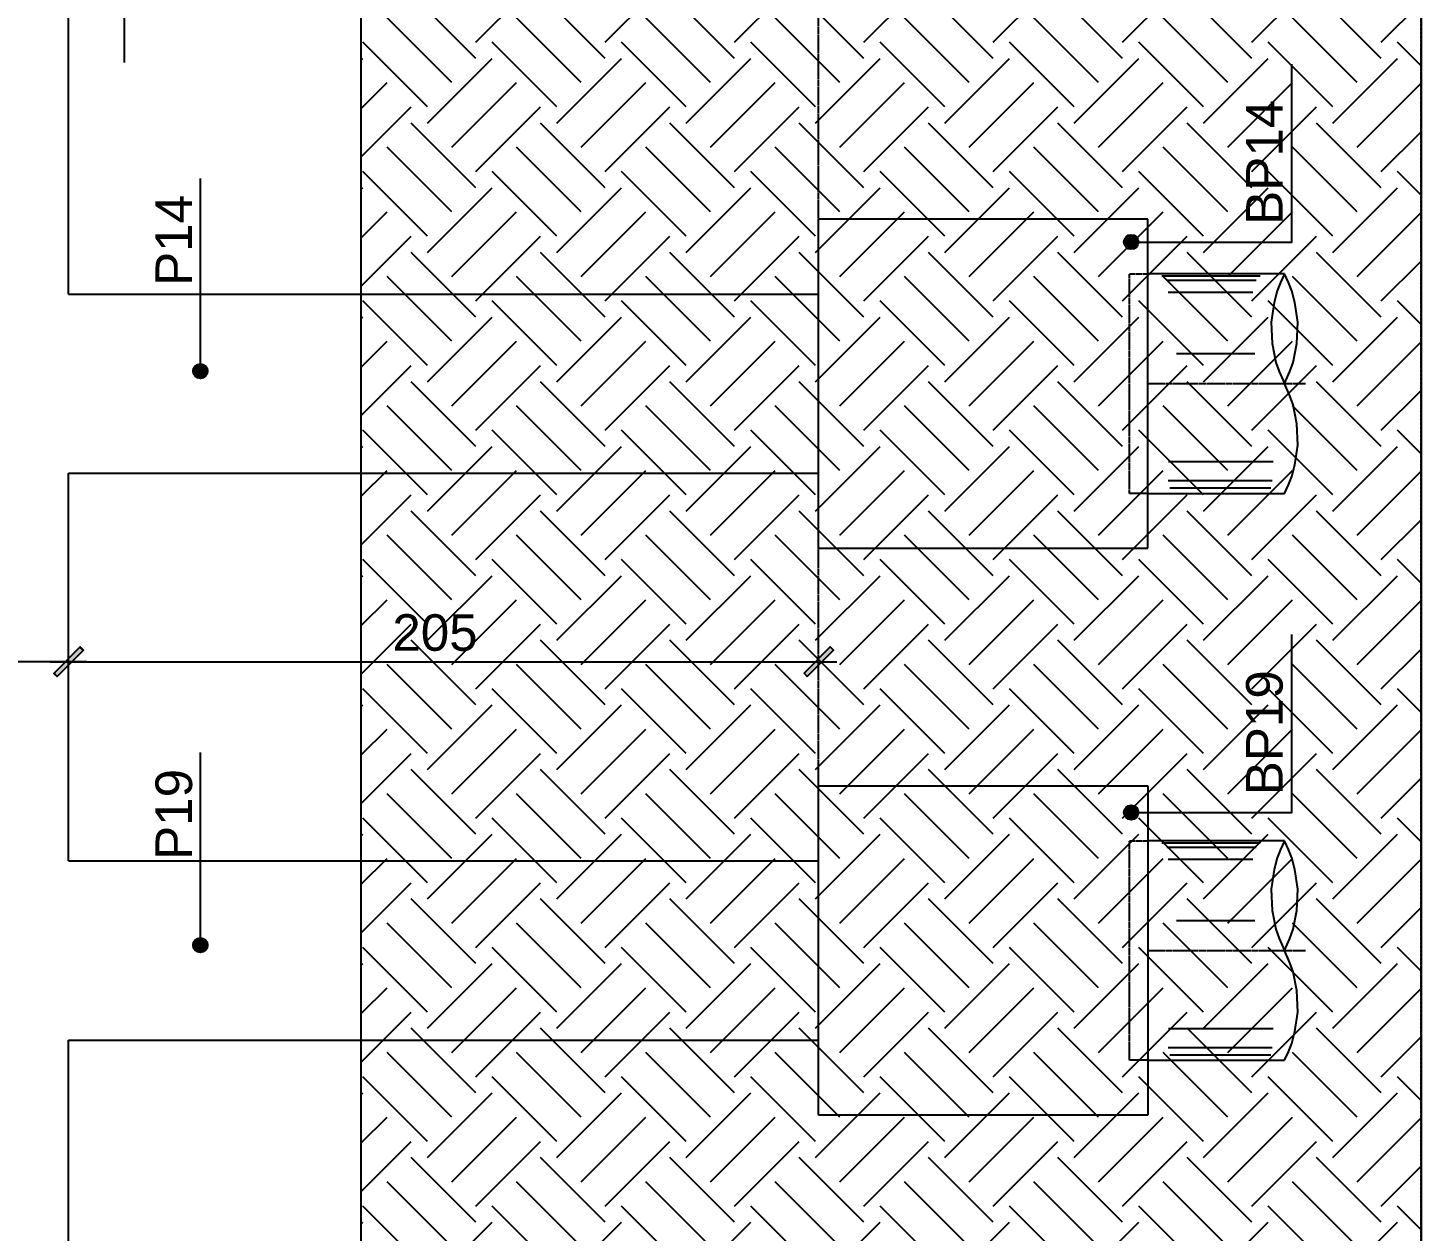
# Model space of a CAD drawing. Extents: x -1789 to 4156, y -3064 to 1391.
# Drawn here: x 1765.8 to 2146.7, y 5.1 to 334.1 of the extents above; entities that cross this region are included whole.
import ezdxf

# ---------------------------------------------------------------- set-up
doc = ezdxf.new("R2010")
doc.units = 0
doc.linetypes.add('ESTILO_TQS_0003', pattern=[0.92, 0.3, -0.15, 0.02, -0.15, 0.3])
doc.linetypes.add('ESTILO_TQS_0005', pattern=[0.4, 0.3, -0.1])
for name, color, linetype in [('1', 1, 'CONTINUOUS'), ('13', 35, 'CONTINUOUS'), ('2', 2, 'CONTINUOUS'), ('3', 3, 'CONTINUOUS')]:
    doc.layers.add(name, color=color, linetype=linetype)
doc.styles.add('TQS_ARIAL', font='arial.ttf')

msp = doc.modelspace()

# ---------------------------------------------------------------- linework, layer by layer
at = {"layer": '1', "linetype": 'ESTILO_TQS_0005'}
for p, q in [((1981.93575, 36.7804), (1981.93575, 955.6598)), ((2071.93575, 236.7804), (2115.0099, 236.7804)), ((2071.93575, 81.7804), (2115.0099, 81.7804))]:
    msp.add_line(p, q, dxfattribs=at)
at = {"layer": '1', "linetype": 'Continuous'}
for p, q in [((1792.20285, 324.61365), (1792.20285, 377.45505)), ((1812.95965, 240.0316), (1812.95965, 292.873)), ((2109.3035, 266.7804), (2071.93575, 266.7804)), ((2102.6861, 266.14615), (2075.7685, 266.14615)), ((2101.5176, 264.9521), (2077.1632, 264.9521)), ((2100.64125, 261.72035), (2077.47315, 261.72035)), ((2101.2255, 244.94455), (2079.7976, 244.9445)), ((2106.19125, 215.4233), (2077.62805, 215.42335)), ((2105.8992, 210.2019), (2077.47315, 210.2019)), ((2071.93575, 206.7804), (2109.3035, 206.7804)), ((2105.60705, 208.19365), (2077.93795, 208.19365)), ((1776.93695, 164.2804), (1776.93695, 165.73905)), ((1781.93695, 160.73905), (1691.93695, 160.73905)), ((1771.93695, 160.73905), (1986.93575, 160.73905)), ((1981.93575, 155.78905), (1981.93575, 155.73905)), ((1812.95965, 83.0927), (1812.95965, 135.9341)), ((2109.3035, 111.7804), (2071.93575, 111.7804)), ((2102.6861, 111.14615), (2075.7685, 111.14615)), ((2101.5176, 109.9521), (2077.1632, 109.9521)), ((2100.64125, 106.72035), (2077.47315, 106.72035)), ((2101.2255, 89.94455), (2079.7976, 89.9445)), ((2106.19125, 60.4233), (2077.62805, 60.42335)), ((2105.8992, 55.2019), (2077.47315, 55.2019)), ((2071.93575, 51.7804), (2109.3035, 51.7804)), ((2105.60705, 53.19365), (2077.93795, 53.19365))]:
    msp.add_line(p, q, dxfattribs=at)
for points in [[(2067.3904, 275.5039), (2111.30725, 275.5039), (2111.30725, 324.132)], [(2109.30355, 266.7804), (2108.2028, 264.4336), (2107.3363, 262.1392), (2106.44235, 258.94055), (2105.69705, 253.60215), (2105.8989, 247.7295), (2106.96495, 242.60315), (2107.8053, 240.11555), (2109.30355, 236.7804)], [(2109.3034, 236.7804), (2110.80165, 240.11555), (2111.64195, 242.60315), (2112.7081, 247.7295), (2112.9099, 253.60215), (2112.16455, 258.94055), (2111.27065, 262.1392), (2110.4041, 264.4336), (2109.3034, 266.7804)], [(2109.3035, 206.7804), (2110.4041, 209.12715), (2111.2707, 211.4216), (2112.16455, 214.62025), (2112.90995, 219.9586), (2112.70815, 225.8313), (2111.642, 230.9576), (2110.80165, 233.4452), (2109.3035, 236.78035)], [(2067.3904, 119.55315), (2111.30725, 119.55315), (2111.30725, 168.18125)], [(1780.0311, 164.7171), (1772.88585, 157.5718), (1773.7697, 156.6879), (1780.915, 163.8332), (1780.0311, 164.7171)], [(1773.8428, 156.76105), (1780.9881, 163.9063), (1780.1042, 164.7902), (1772.95895, 157.6449), (1773.8428, 156.76105)], [(1978.8416, 156.76105), (1985.9869, 163.9063), (1985.103, 164.7902), (1977.9577, 157.6449), (1978.8416, 156.76105)], [(2109.30355, 111.7804), (2108.2028, 109.4336), (2107.3363, 107.1392), (2106.44235, 103.94055), (2105.69705, 98.60215), (2105.8989, 92.7295), (2106.96495, 87.60315), (2107.8053, 85.11555), (2109.30355, 81.7804)], [(2109.3034, 81.7804), (2110.80165, 85.11555), (2111.64195, 87.60315), (2112.7081, 92.7295), (2112.9099, 98.60215), (2112.16455, 103.94055), (2111.27065, 107.1392), (2110.4041, 109.4336), (2109.3034, 111.7804)], [(2109.3035, 51.7804), (2110.4041, 54.12715), (2111.2707, 56.4216), (2112.16455, 59.62025), (2112.90995, 64.9586), (2112.70815, 70.8313), (2111.642, 75.95755), (2110.80165, 78.4452), (2109.3035, 81.78035)]]:
    msp.add_lwpolyline(points, dxfattribs=at)
at = {"layer": '1', "linetype": 'ESTILO_TQS_0005'}
for points in [[(2071.93575, 206.7804), (2066.93575, 206.7804), (2066.93575, 266.7804), (2071.93575, 266.7804)], [(2071.93575, 51.7804), (2066.93575, 51.7804), (2066.93575, 111.7804), (2071.93575, 111.7804)]]:
    msp.add_lwpolyline(points, dxfattribs=at)
at = {"layer": '1', "linetype": 'Continuous'}
for centre in [(2067.3904, 275.5039), (1812.94245, 240.20175), (2067.3904, 119.55315), (1812.94245, 83.26285)]:
    msp.add_circle(centre, 2, dxfattribs=at)
for points in [[(2069.3904, 275.5039), (2066.3904, 277.23595), (2065.511, 276.18795)], [(2069.3904, 275.5039), (2065.511, 276.18795), (2065.511, 274.81985)], [(2069.3904, 275.5039), (2065.511, 274.81985), (2066.3904, 273.77185)], [(2069.3904, 275.5039), (2067.7377, 277.4735), (2066.3904, 277.23595)], [(2069.3904, 275.5039), (2066.3904, 273.77185), (2067.7377, 273.5343)], [(2069.3904, 275.5039), (2068.92245, 276.7895), (2067.7377, 277.4735)], [(2069.3904, 275.5039), (2067.7377, 273.5343), (2068.92245, 274.21835)], [(2069.3904, 275.5039), (2068.92245, 274.21835), (2069.3904, 275.5039)], [(1814.94245, 240.20175), (1811.94245, 241.9338), (1811.0631, 240.8858)], [(1814.94245, 240.20175), (1811.0631, 240.8858), (1811.0631, 239.5177)], [(1814.94245, 240.20175), (1811.0631, 239.5177), (1811.94245, 238.4697)], [(1814.94245, 240.20175), (1813.28975, 242.17135), (1811.94245, 241.9338)], [(1814.94245, 240.20175), (1811.94245, 238.4697), (1813.28975, 238.23215)], [(1814.94245, 240.20175), (1814.47455, 241.48735), (1813.28975, 242.17135)], [(1814.94245, 240.20175), (1813.28975, 238.23215), (1814.47455, 238.9162)], [(1814.94245, 240.20175), (1814.47455, 238.9162), (1814.94245, 240.20175)], [(1780.0311, 164.7171), (1772.88585, 157.5718), (1773.7697, 156.6879)], [(1773.8428, 156.76105), (1780.1042, 164.7902), (1772.95895, 157.6449)], [(1780.0311, 164.7171), (1773.7697, 156.6879), (1780.915, 163.8332)], [(1773.8428, 156.76105), (1780.9881, 163.9063), (1780.1042, 164.7902)], [(1780.0311, 164.7171), (1780.915, 163.8332), (1780.0311, 164.7171)], [(1978.8416, 156.76105), (1985.103, 164.7902), (1977.9577, 157.6449)], [(1978.8416, 156.76105), (1985.9869, 163.9063), (1985.103, 164.7902)], [(1773.8428, 156.76105), (1772.95895, 157.6449), (1773.8428, 156.76105)], [(1978.8416, 156.76105), (1977.9577, 157.6449), (1978.8416, 156.76105)], [(2069.3904, 119.55315), (2066.3904, 121.2852), (2065.511, 120.2372)], [(2069.3904, 119.55315), (2065.511, 120.2372), (2065.511, 118.8691)], [(2069.3904, 119.55315), (2065.511, 118.8691), (2066.3904, 117.8211)], [(2069.3904, 119.55315), (2067.7377, 121.5228), (2066.3904, 121.2852)], [(2069.3904, 119.55315), (2066.3904, 117.8211), (2067.7377, 117.58355)], [(2069.3904, 119.55315), (2068.92245, 120.83875), (2067.7377, 121.5228)], [(2069.3904, 119.55315), (2067.7377, 117.58355), (2068.92245, 118.2676)], [(2069.3904, 119.55315), (2068.92245, 118.2676), (2069.3904, 119.55315)], [(1814.94245, 83.26285), (1811.94245, 84.9949), (1811.0631, 83.9469)], [(1814.94245, 83.26285), (1811.0631, 83.9469), (1811.0631, 82.5788)], [(1814.94245, 83.26285), (1813.28975, 85.23245), (1811.94245, 84.9949)], [(1814.94245, 83.26285), (1814.47455, 84.54845), (1813.28975, 85.23245)], [(1814.94245, 83.26285), (1811.0631, 82.5788), (1811.94245, 81.5308)], [(1814.94245, 83.26285), (1811.94245, 81.5308), (1813.28975, 81.29325)], [(1814.94245, 83.26285), (1813.28975, 81.29325), (1814.47455, 81.9773)], [(1814.94245, 83.26285), (1814.47455, 81.9773), (1814.94245, 83.26285)]]:
    msp.add_solid(points, dxfattribs=at)
at = {"layer": '13', "linetype": 'Continuous'}
for p, q in [((1888.27885, 330.12295), (1905.95655, 347.8006)), ((1923.6342, 330.12295), (1941.31185, 347.8006)), ((1958.98955, 330.12295), (1976.6672, 347.8006)), ((1994.3449, 330.12295), (2012.02255, 347.8006)), ((2029.7002, 330.12295), (2047.3779, 347.8006)), ((2065.05555, 330.12295), (2082.73325, 347.8006)), ((2100.4109, 330.12295), (2118.08855, 347.8006)), ((1888.27885, 325.70355), (1870.6012, 343.3812)), ((1923.6342, 325.70355), (1905.95655, 343.3812)), ((1958.98955, 325.70355), (1941.31185, 343.3812)), ((1994.3449, 325.70355), (1976.6672, 343.3812)), ((2029.7002, 325.70355), (2012.02255, 343.3812)), ((2065.05555, 325.70355), (2047.3779, 343.3812)), ((2100.4109, 325.70355), (2082.73325, 343.3812)), ((2135.76625, 325.70355), (2118.08855, 343.3812)), ((2135.76625, 330.12295), (2146.65185, 341.00855)), ((1881.64975, 319.0744), (1863.97205, 336.7521)), ((1917.0051, 319.0744), (1899.3274, 336.7521)), ((1952.3604, 319.0744), (1934.68275, 336.7521)), ((1987.71575, 319.0744), (1970.0381, 336.7521)), ((2023.0711, 319.0744), (2005.3934, 336.7521)), ((2058.42645, 319.0744), (2040.74875, 336.7521)), ((2093.78175, 319.0744), (2076.1041, 336.7521)), ((2129.1371, 319.0744), (2111.45945, 336.7521)), ((1875.0206, 312.4453), (1857.34295, 330.12295)), ((1910.37595, 312.4453), (1892.6983, 330.12295)), ((1945.7313, 312.4453), (1928.0536, 330.12295)), ((1981.08665, 312.4453), (1963.40895, 330.12295)), ((2016.44195, 312.4453), (1998.7643, 330.12295)), ((2051.7973, 312.4453), (2034.11965, 330.12295)), ((2087.15265, 312.4453), (2069.47495, 330.12295)), ((2122.508, 312.4453), (2104.8303, 330.12295)), ((2146.65185, 323.65675), (2140.18565, 330.12295)), ((1856.93695, 325.29755), (1857.34295, 325.70355)), ((1875.0206, 308.02585), (1892.6983, 325.70355)), ((1910.37595, 308.02585), (1928.0536, 325.70355)), ((1945.7313, 308.02585), (1963.40895, 325.70355)), ((1981.08665, 308.02585), (1998.7643, 325.70355)), ((2016.44195, 308.02585), (2034.11965, 325.70355)), ((2051.7973, 308.02585), (2069.47495, 325.70355)), ((2087.15265, 308.02585), (2104.8303, 325.70355)), ((2122.508, 308.02585), (2140.18565, 325.70355)), ((1856.93695, 312.0393), (1863.97205, 319.0744)), ((1881.64975, 301.39675), (1899.3274, 319.0744)), ((1917.0051, 301.39675), (1934.68275, 319.0744)), ((1952.3604, 301.39675), (1970.0381, 319.0744)), ((1987.71575, 301.39675), (2005.3934, 319.0744)), ((2023.0711, 301.39675), (2040.74875, 319.0744)), ((2058.42645, 301.39675), (2076.1041, 319.0744)), ((2093.78175, 301.39675), (2111.45945, 319.0744)), ((2129.1371, 301.39675), (2146.65185, 318.9115)), ((1856.93695, 298.78105), (1870.6012, 312.4453)), ((1888.27885, 294.7676), (1905.95655, 312.4453)), ((1923.6342, 294.7676), (1941.31185, 312.4453)), ((1958.98955, 294.7676), (1976.6672, 312.4453)), ((1994.3449, 294.7676), (2012.02255, 312.4453)), ((2029.7002, 294.7676), (2047.3779, 312.4453)), ((2065.05555, 294.7676), (2082.73325, 312.4453)), ((2100.4109, 294.7676), (2118.08855, 312.4453)), ((2146.65185, 314.8179), (2146.65185, 314.8179)), ((1888.27885, 290.3482), (1870.6012, 308.02585)), ((1923.6342, 290.3482), (1905.95655, 308.02585)), ((1958.98955, 290.3482), (1941.31185, 308.02585)), ((1994.3449, 290.3482), (1976.6672, 308.02585)), ((2029.7002, 290.3482), (2012.02255, 308.02585)), ((2065.05555, 290.3482), (2047.3779, 308.02585)), ((2100.4109, 290.3482), (2082.73325, 308.02585)), ((2135.76625, 290.3482), (2118.08855, 308.02585)), ((2135.76625, 294.7676), (2146.65185, 305.65325)), ((1881.64975, 283.71905), (1863.97205, 301.39675)), ((1917.0051, 283.71905), (1899.3274, 301.39675)), ((1952.3604, 283.71905), (1934.68275, 301.39675)), ((1987.71575, 283.71905), (1970.0381, 301.39675)), ((2023.0711, 283.71905), (2005.3934, 301.39675)), ((2058.42645, 283.71905), (2040.74875, 301.39675)), ((2093.78175, 283.71905), (2076.1041, 301.39675)), ((2129.1371, 283.71905), (2111.45945, 301.39675)), ((2146.65185, 301.55965), (2146.65185, 301.55965)), ((1875.0206, 277.08995), (1857.34295, 294.7676)), ((1910.37595, 277.08995), (1892.6983, 294.7676)), ((1945.7313, 277.08995), (1928.0536, 294.7676)), ((1981.08665, 277.08995), (1963.40895, 294.7676)), ((2016.44195, 277.08995), (1998.7643, 294.7676)), ((2051.7973, 277.08995), (2034.11965, 294.7676)), ((2087.15265, 277.08995), (2069.47495, 294.7676)), ((2122.508, 277.08995), (2104.8303, 294.7676)), ((2146.65185, 288.3014), (2140.18565, 294.7676)), ((1856.93695, 289.9422), (1857.34295, 290.3482)), ((1875.0206, 272.6705), (1892.6983, 290.3482)), ((1910.37595, 272.6705), (1928.0536, 290.3482)), ((1945.7313, 272.6705), (1963.40895, 290.3482)), ((1981.08665, 272.6705), (1998.7643, 290.3482)), ((2016.44195, 272.6705), (2034.11965, 290.3482)), ((2051.7973, 272.6705), (2069.47495, 290.3482)), ((2087.15265, 272.6705), (2104.8303, 290.3482)), ((2122.508, 272.6705), (2140.18565, 290.3482)), ((1856.93695, 276.68395), (1863.97205, 283.71905)), ((1881.64975, 266.0414), (1899.3274, 283.71905)), ((1917.0051, 266.0414), (1934.68275, 283.71905)), ((1952.3604, 266.0414), (1970.0381, 283.71905)), ((1987.71575, 266.0414), (2005.3934, 283.71905)), ((2023.0711, 266.0414), (2040.74875, 283.71905)), ((2058.42645, 266.0414), (2076.1041, 283.71905)), ((2093.78175, 266.0414), (2111.45945, 283.71905)), ((2129.1371, 266.0414), (2146.65185, 283.55615)), ((2146.65185, 279.46255), (2146.65185, 279.46255)), ((1856.93695, 263.4257), (1870.6012, 277.08995)), ((1888.27885, 259.41225), (1905.95655, 277.08995)), ((1923.6342, 259.41225), (1941.31185, 277.08995)), ((1958.98955, 259.41225), (1976.6672, 277.08995)), ((1994.3449, 259.41225), (2012.02255, 277.08995)), ((2029.7002, 259.41225), (2047.3779, 277.08995)), ((2065.05555, 259.41225), (2082.73325, 277.08995)), ((2100.4109, 259.41225), (2118.08855, 277.08995)), ((1888.27885, 254.99285), (1870.6012, 272.6705)), ((1923.6342, 254.99285), (1905.95655, 272.6705)), ((1958.98955, 254.99285), (1941.31185, 272.6705)), ((1994.3449, 254.99285), (1976.6672, 272.6705)), ((2029.7002, 254.99285), (2012.02255, 272.6705)), ((2065.05555, 254.99285), (2047.3779, 272.6705)), ((2100.4109, 254.99285), (2082.73325, 272.6705)), ((2135.76625, 254.99285), (2118.08855, 272.6705)), ((2135.76625, 259.41225), (2146.65185, 270.2979)), ((1881.64975, 248.36375), (1863.97205, 266.0414)), ((1917.0051, 248.36375), (1899.3274, 266.0414)), ((1952.3604, 248.36375), (1934.68275, 266.0414)), ((1987.71575, 248.36375), (1970.0381, 266.0414)), ((2023.0711, 248.36375), (2005.3934, 266.0414)), ((2058.42645, 248.36375), (2040.74875, 266.0414)), ((2093.78175, 248.36375), (2076.1041, 266.0414)), ((2129.1371, 248.36375), (2111.45945, 266.0414)), ((2146.65185, 266.2043), (2146.65185, 266.2043)), ((1875.0206, 241.7346), (1857.34295, 259.41225)), ((1910.37595, 241.7346), (1892.6983, 259.41225)), ((1945.7313, 241.7346), (1928.0536, 259.41225)), ((1981.08665, 241.7346), (1963.40895, 259.41225)), ((2016.44195, 241.7346), (1998.7643, 259.41225)), ((2051.7973, 241.7346), (2034.11965, 259.41225)), ((2087.15265, 241.7346), (2069.47495, 259.41225)), ((2122.508, 241.7346), (2104.8303, 259.41225)), ((2146.65185, 252.94605), (2140.18565, 259.41225)), ((1856.93695, 254.5869), (1857.34295, 254.99285)), ((1875.0206, 237.3152), (1892.6983, 254.99285)), ((1910.37595, 237.3152), (1928.0536, 254.99285)), ((1945.7313, 237.3152), (1963.40895, 254.99285)), ((1981.08665, 237.3152), (1998.7643, 254.99285)), ((2016.44195, 237.3152), (2034.11965, 254.99285)), ((2051.7973, 237.3152), (2069.47495, 254.99285)), ((2087.15265, 237.3152), (2104.8303, 254.99285)), ((2122.508, 237.3152), (2140.18565, 254.99285)), ((1856.93695, 241.32865), (1863.97205, 248.36375)), ((1881.64975, 230.68605), (1899.3274, 248.36375)), ((1917.0051, 230.68605), (1934.68275, 248.36375)), ((1952.3604, 230.68605), (1970.0381, 248.36375)), ((1987.71575, 230.68605), (2005.3934, 248.36375)), ((2023.0711, 230.68605), (2040.74875, 248.36375)), ((2058.42645, 230.68605), (2076.1041, 248.36375)), ((2093.78175, 230.68605), (2111.45945, 248.36375)), ((2129.1371, 230.68605), (2146.65185, 248.2008)), ((2146.65185, 244.10725), (2146.65185, 244.10725)), ((1856.93695, 228.0704), (1870.6012, 241.7346)), ((1888.27885, 224.05695), (1905.95655, 241.7346)), ((1923.6342, 224.05695), (1941.31185, 241.7346)), ((1958.98955, 224.05695), (1976.6672, 241.7346)), ((1994.3449, 224.05695), (2012.02255, 241.7346)), ((2029.7002, 224.05695), (2047.3779, 241.7346)), ((2065.05555, 224.05695), (2082.73325, 241.7346)), ((2100.4109, 224.05695), (2118.08855, 241.7346)), ((1888.27885, 219.6375), (1870.6012, 237.3152)), ((1923.6342, 219.6375), (1905.95655, 237.3152)), ((1958.98955, 219.6375), (1941.31185, 237.3152)), ((1994.3449, 219.6375), (1976.6672, 237.3152)), ((2029.7002, 219.6375), (2012.02255, 237.3152)), ((2065.05555, 219.6375), (2047.3779, 237.3152)), ((2100.4109, 219.6375), (2082.73325, 237.3152)), ((2135.76625, 219.6375), (2118.08855, 237.3152)), ((2135.76625, 224.05695), (2146.65185, 234.94255)), ((1881.64975, 213.0084), (1863.97205, 230.68605)), ((1917.0051, 213.0084), (1899.3274, 230.68605)), ((1952.3604, 213.0084), (1934.68275, 230.68605)), ((1987.71575, 213.0084), (1970.0381, 230.68605)), ((2023.0711, 213.0084), (2005.3934, 230.68605)), ((2058.42645, 213.0084), (2040.74875, 230.68605)), ((2093.78175, 213.0084), (2076.1041, 230.68605)), ((2129.1371, 213.0084), (2111.45945, 230.68605)), ((2146.65185, 230.849), (2146.65185, 230.849)), ((1875.0206, 206.37925), (1857.34295, 224.05695)), ((1910.37595, 206.37925), (1892.6983, 224.05695)), ((1945.7313, 206.37925), (1928.0536, 224.05695)), ((1981.08665, 206.37925), (1963.40895, 224.05695)), ((2016.44195, 206.37925), (1998.7643, 224.05695)), ((2051.7973, 206.37925), (2034.11965, 224.05695)), ((2087.15265, 206.37925), (2069.47495, 224.05695)), ((2122.508, 206.37925), (2104.8303, 224.05695)), ((2146.65185, 217.59075), (2140.18565, 224.05695)), ((1856.93695, 219.23155), (1857.34295, 219.6375)), ((1875.0206, 201.95985), (1892.6983, 219.6375)), ((1910.37595, 201.95985), (1928.0536, 219.6375)), ((1945.7313, 201.95985), (1963.40895, 219.6375)), ((1981.08665, 201.95985), (1998.7643, 219.6375)), ((2016.44195, 201.95985), (2034.11965, 219.6375)), ((2051.7973, 201.95985), (2069.47495, 219.6375)), ((2087.15265, 201.95985), (2104.8303, 219.6375)), ((2122.508, 201.95985), (2140.18565, 219.6375)), ((1856.93695, 205.9733), (1863.97205, 213.0084)), ((1881.64975, 195.3307), (1899.3274, 213.0084)), ((1917.0051, 195.3307), (1934.68275, 213.0084)), ((1952.3604, 195.3307), (1970.0381, 213.0084)), ((1987.71575, 195.3307), (2005.3934, 213.0084)), ((2023.0711, 195.3307), (2040.74875, 213.0084)), ((2058.42645, 195.3307), (2076.1041, 213.0084)), ((2093.78175, 195.3307), (2111.45945, 213.0084)), ((2129.1371, 195.3307), (2146.65185, 212.84545)), ((1856.93695, 192.71505), (1870.6012, 206.37925)), ((1888.27885, 188.7016), (1905.95655, 206.37925)), ((1923.6342, 188.7016), (1941.31185, 206.37925)), ((1958.98955, 188.7016), (1976.6672, 206.37925)), ((1994.3449, 188.7016), (2012.02255, 206.37925)), ((2029.7002, 188.7016), (2047.3779, 206.37925)), ((2065.05555, 188.7016), (2082.73325, 206.37925)), ((2100.4109, 188.7016), (2118.08855, 206.37925)), ((2146.65185, 208.7519), (2146.65185, 208.7519)), ((1888.27885, 184.2822), (1870.6012, 201.95985)), ((1923.6342, 184.2822), (1905.95655, 201.95985)), ((1958.98955, 184.2822), (1941.31185, 201.95985)), ((1994.3449, 184.2822), (1976.6672, 201.95985)), ((2029.7002, 184.2822), (2012.02255, 201.95985)), ((2065.05555, 184.2822), (2047.3779, 201.95985)), ((2100.4109, 184.2822), (2082.73325, 201.95985)), ((2135.76625, 184.2822), (2118.08855, 201.95985)), ((2135.76625, 188.7016), (2146.65185, 199.5872)), ((1881.64975, 177.65305), (1863.97205, 195.3307)), ((1917.0051, 177.65305), (1899.3274, 195.3307)), ((1952.3604, 177.65305), (1934.68275, 195.3307)), ((1987.71575, 177.65305), (1970.0381, 195.3307)), ((2023.0711, 177.65305), (2005.3934, 195.3307)), ((2058.42645, 177.65305), (2040.74875, 195.3307)), ((2093.78175, 177.65305), (2076.1041, 195.3307)), ((2129.1371, 177.65305), (2111.45945, 195.3307)), ((2146.65185, 195.49365), (2146.65185, 195.49365)), ((1875.0206, 171.0239), (1857.34295, 188.7016)), ((1910.37595, 171.0239), (1892.6983, 188.7016)), ((1945.7313, 171.0239), (1928.0536, 188.7016)), ((1981.08665, 171.0239), (1963.40895, 188.7016)), ((2016.44195, 171.0239), (1998.7643, 188.7016)), ((2051.7973, 171.0239), (2034.11965, 188.7016)), ((2087.15265, 171.0239), (2069.47495, 188.7016)), ((2122.508, 171.0239), (2104.8303, 188.7016)), ((2146.65185, 182.2354), (2140.18565, 188.7016)), ((1856.93695, 183.8762), (1857.34295, 184.2822)), ((1875.0206, 166.6045), (1892.6983, 184.2822)), ((1910.37595, 166.6045), (1928.0536, 184.2822)), ((1945.7313, 166.6045), (1963.40895, 184.2822)), ((1981.08665, 166.6045), (1998.7643, 184.2822)), ((2016.44195, 166.6045), (2034.11965, 184.2822)), ((2051.7973, 166.6045), (2069.47495, 184.2822)), ((2087.15265, 166.6045), (2104.8303, 184.2822)), ((2122.508, 166.6045), (2140.18565, 184.2822)), ((1856.93695, 170.61795), (1863.97205, 177.65305)), ((1881.64975, 159.9754), (1899.3274, 177.65305)), ((1917.0051, 159.9754), (1934.68275, 177.65305)), ((1952.3604, 159.9754), (1970.0381, 177.65305)), ((1987.71575, 159.9754), (2005.3934, 177.65305)), ((2023.0711, 159.9754), (2040.74875, 177.65305)), ((2058.42645, 159.9754), (2076.1041, 177.65305)), ((2093.78175, 159.9754), (2111.45945, 177.65305)), ((2129.1371, 159.9754), (2146.65185, 177.49015)), ((2146.65185, 173.39655), (2146.65185, 173.39655)), ((1856.93695, 157.3597), (1870.6012, 171.0239)), ((1888.27885, 153.34625), (1905.95655, 171.0239)), ((1923.6342, 153.34625), (1941.31185, 171.0239)), ((1958.98955, 153.34625), (1976.6672, 171.0239)), ((1994.3449, 153.34625), (2012.02255, 171.0239)), ((2029.7002, 153.34625), (2047.3779, 171.0239)), ((2065.05555, 153.34625), (2082.73325, 171.0239)), ((2100.4109, 153.34625), (2118.08855, 171.0239)), ((1888.27885, 148.92685), (1870.6012, 166.6045)), ((1923.6342, 148.92685), (1905.95655, 166.6045)), ((1958.98955, 148.92685), (1941.31185, 166.6045)), ((1994.3449, 148.92685), (1976.6672, 166.6045)), ((2029.7002, 148.92685), (2012.02255, 166.6045)), ((2065.05555, 148.92685), (2047.3779, 166.6045)), ((2100.4109, 148.92685), (2082.73325, 166.6045)), ((2135.76625, 148.92685), (2118.08855, 166.6045)), ((2135.76625, 153.34625), (2146.65185, 164.2319)), ((1881.64975, 142.2977), (1863.97205, 159.9754)), ((1917.0051, 142.2977), (1899.3274, 159.9754)), ((1952.3604, 142.2977), (1934.68275, 159.9754)), ((1987.71575, 142.2977), (1970.0381, 159.9754)), ((2023.0711, 142.2977), (2005.3934, 159.9754)), ((2058.42645, 142.2977), (2040.74875, 159.9754)), ((2093.78175, 142.2977), (2076.1041, 159.9754)), ((2129.1371, 142.2977), (2111.45945, 159.9754)), ((2146.65185, 160.1383), (2146.65185, 160.1383)), ((1875.0206, 135.6686), (1857.34295, 153.34625)), ((1910.37595, 135.6686), (1892.6983, 153.34625)), ((1945.7313, 135.6686), (1928.0536, 153.34625)), ((1981.08665, 135.6686), (1963.40895, 153.34625)), ((2016.44195, 135.6686), (1998.7643, 153.34625)), ((2051.7973, 135.6686), (2034.11965, 153.34625)), ((2087.15265, 135.6686), (2069.47495, 153.34625)), ((2122.508, 135.6686), (2104.8303, 153.34625)), ((2146.65185, 146.88005), (2140.18565, 153.34625)), ((1856.93695, 148.52085), (1857.34295, 148.92685)), ((1875.0206, 131.24915), (1892.6983, 148.92685)), ((1910.37595, 131.24915), (1928.0536, 148.92685)), ((1945.7313, 131.24915), (1963.40895, 148.92685)), ((1981.08665, 131.24915), (1998.7643, 148.92685)), ((2016.44195, 131.24915), (2034.11965, 148.92685)), ((2051.7973, 131.24915), (2069.47495, 148.92685)), ((2087.15265, 131.24915), (2104.8303, 148.92685)), ((2122.508, 131.24915), (2140.18565, 148.92685)), ((1856.93695, 135.2626), (1863.97205, 142.2977)), ((1881.64975, 124.62005), (1899.3274, 142.2977)), ((1917.0051, 124.62005), (1934.68275, 142.2977)), ((1952.3604, 124.62005), (1970.0381, 142.2977)), ((1987.71575, 124.62005), (2005.3934, 142.2977)), ((2023.0711, 124.62005), (2040.74875, 142.2977)), ((2058.42645, 124.62005), (2076.1041, 142.2977)), ((2093.78175, 124.62005), (2111.45945, 142.2977)), ((2129.1371, 124.62005), (2146.65185, 142.1348)), ((2146.65185, 138.0412), (2146.65185, 138.0412)), ((1856.93695, 122.00435), (1870.6012, 135.6686)), ((1888.27885, 117.9909), (1905.95655, 135.6686)), ((1923.6342, 117.9909), (1941.31185, 135.6686)), ((1958.98955, 117.9909), (1976.6672, 135.6686)), ((1994.3449, 117.9909), (2012.02255, 135.6686)), ((2029.7002, 117.9909), (2047.3779, 135.6686)), ((2065.05555, 117.9909), (2082.73325, 135.6686)), ((2100.4109, 117.9909), (2118.08855, 135.6686)), ((1888.27885, 113.5715), (1870.6012, 131.24915)), ((1923.6342, 113.5715), (1905.95655, 131.24915)), ((1958.98955, 113.5715), (1941.31185, 131.24915)), ((1994.3449, 113.5715), (1976.6672, 131.24915)), ((2029.7002, 113.5715), (2012.02255, 131.24915)), ((2065.05555, 113.5715), (2047.3779, 131.24915)), ((2100.4109, 113.5715), (2082.73325, 131.24915)), ((2135.76625, 113.5715), (2118.08855, 131.24915)), ((2135.76625, 117.9909), (2146.65185, 128.87655)), ((1881.64975, 106.94235), (1863.97205, 124.62005)), ((1917.0051, 106.94235), (1899.3274, 124.62005)), ((1952.3604, 106.94235), (1934.68275, 124.62005)), ((1987.71575, 106.94235), (1970.0381, 124.62005)), ((2023.0711, 106.94235), (2005.3934, 124.62005)), ((2058.42645, 106.94235), (2040.74875, 124.62005)), ((2093.78175, 106.94235), (2076.1041, 124.62005)), ((2129.1371, 106.94235), (2111.45945, 124.62005)), ((2146.65185, 124.78295), (2146.65185, 124.78295)), ((1875.0206, 100.31325), (1857.34295, 117.9909)), ((1910.37595, 100.31325), (1892.6983, 117.9909)), ((1945.7313, 100.31325), (1928.0536, 117.9909)), ((1981.08665, 100.31325), (1963.40895, 117.9909)), ((2016.44195, 100.31325), (1998.7643, 117.9909)), ((2051.7973, 100.31325), (2034.11965, 117.9909)), ((2087.15265, 100.31325), (2069.47495, 117.9909)), ((2122.508, 100.31325), (2104.8303, 117.9909)), ((2146.65185, 111.5247), (2140.18565, 117.9909)), ((1856.93695, 113.16555), (1857.34295, 113.5715)), ((1875.0206, 95.89385), (1892.6983, 113.5715)), ((1910.37595, 95.89385), (1928.0536, 113.5715)), ((1945.7313, 95.89385), (1963.40895, 113.5715)), ((1981.08665, 95.89385), (1998.7643, 113.5715)), ((2016.44195, 95.89385), (2034.11965, 113.5715)), ((2051.7973, 95.89385), (2069.47495, 113.5715)), ((2087.15265, 95.89385), (2104.8303, 113.5715)), ((2122.508, 95.89385), (2140.18565, 113.5715)), ((1856.93695, 99.90725), (1863.97205, 106.94235)), ((1881.64975, 89.2647), (1899.3274, 106.94235)), ((1917.0051, 89.2647), (1934.68275, 106.94235)), ((1952.3604, 89.2647), (1970.0381, 106.94235)), ((1987.71575, 89.2647), (2005.3934, 106.94235)), ((2023.0711, 89.2647), (2040.74875, 106.94235)), ((2058.42645, 89.2647), (2076.1041, 106.94235)), ((2093.78175, 89.2647), (2111.45945, 106.94235)), ((2129.1371, 89.2647), (2146.65185, 106.77945)), ((1856.93695, 86.649), (1870.6012, 100.31325)), ((1888.27885, 82.6356), (1905.95655, 100.31325)), ((1923.6342, 82.6356), (1941.31185, 100.31325)), ((1958.98955, 82.6356), (1976.6672, 100.31325)), ((1994.3449, 82.6356), (2012.02255, 100.31325)), ((2029.7002, 82.6356), (2047.3779, 100.31325)), ((2065.05555, 82.6356), (2082.73325, 100.31325)), ((2100.4109, 82.6356), (2118.08855, 100.31325)), ((2146.65185, 102.6859), (2146.65185, 102.6859)), ((1888.27885, 78.21615), (1870.6012, 95.89385)), ((1923.6342, 78.21615), (1905.95655, 95.89385)), ((1958.98955, 78.21615), (1941.31185, 95.89385)), ((1994.3449, 78.21615), (1976.6672, 95.89385)), ((2029.7002, 78.21615), (2012.02255, 95.89385)), ((2065.05555, 78.21615), (2047.3779, 95.89385)), ((2100.4109, 78.21615), (2082.73325, 95.89385)), ((2135.76625, 78.21615), (2118.08855, 95.89385)), ((2135.76625, 82.6356), (2146.65185, 93.5212)), ((1881.64975, 71.58705), (1863.97205, 89.2647)), ((1917.0051, 71.58705), (1899.3274, 89.2647)), ((1952.3604, 71.58705), (1934.68275, 89.2647)), ((1987.71575, 71.58705), (1970.0381, 89.2647)), ((2023.0711, 71.58705), (2005.3934, 89.2647)), ((2058.42645, 71.58705), (2040.74875, 89.2647)), ((2093.78175, 71.58705), (2076.1041, 89.2647)), ((2129.1371, 71.58705), (2111.45945, 89.2647)), ((2146.65185, 89.4276), (2146.65185, 89.4276)), ((1875.0206, 64.9579), (1857.34295, 82.6356)), ((1910.37595, 64.9579), (1892.6983, 82.6356)), ((1945.7313, 64.9579), (1928.0536, 82.6356)), ((1981.08665, 64.9579), (1963.40895, 82.6356)), ((2016.44195, 64.9579), (1998.7643, 82.6356)), ((2051.7973, 64.9579), (2034.11965, 82.6356)), ((2087.15265, 64.9579), (2069.47495, 82.6356)), ((2122.508, 64.9579), (2104.8303, 82.6356)), ((2146.65185, 76.16935), (2140.18565, 82.6356)), ((1856.93695, 77.8102), (1857.34295, 78.21615)), ((1875.0206, 60.5385), (1892.6983, 78.21615)), ((1910.37595, 60.5385), (1928.0536, 78.21615)), ((1945.7313, 60.5385), (1963.40895, 78.21615)), ((1981.08665, 60.5385), (1998.7643, 78.21615)), ((2016.44195, 60.5385), (2034.11965, 78.21615)), ((2051.7973, 60.5385), (2069.47495, 78.21615)), ((2087.15265, 60.5385), (2104.8303, 78.21615)), ((2122.508, 60.5385), (2140.18565, 78.21615)), ((1856.93695, 64.55195), (1863.97205, 71.58705)), ((1881.64975, 53.90935), (1899.3274, 71.58705)), ((1917.0051, 53.90935), (1934.68275, 71.58705)), ((1952.3604, 53.90935), (1970.0381, 71.58705)), ((1987.71575, 53.90935), (2005.3934, 71.58705)), ((2023.0711, 53.90935), (2040.74875, 71.58705)), ((2058.42645, 53.90935), (2076.1041, 71.58705)), ((2093.78175, 53.90935), (2111.45945, 71.58705)), ((2129.1371, 53.90935), (2146.65185, 71.4241)), ((1856.93695, 51.2937), (1870.6012, 64.9579)), ((1888.27885, 47.28025), (1905.95655, 64.9579)), ((1923.6342, 47.28025), (1941.31185, 64.9579)), ((1958.98955, 47.28025), (1976.6672, 64.9579)), ((1994.3449, 47.28025), (2012.02255, 64.9579)), ((2029.7002, 47.28025), (2047.3779, 64.9579)), ((2065.05555, 47.28025), (2082.73325, 64.9579)), ((2100.4109, 47.28025), (2118.08855, 64.9579)), ((2146.65185, 67.33055), (2146.65185, 67.33055)), ((1888.27885, 42.8608), (1870.6012, 60.5385)), ((1923.6342, 42.8608), (1905.95655, 60.5385)), ((1958.98955, 42.8608), (1941.31185, 60.5385)), ((1994.3449, 42.8608), (1976.6672, 60.5385)), ((2029.7002, 42.8608), (2012.02255, 60.5385)), ((2065.05555, 42.8608), (2047.3779, 60.5385)), ((2100.4109, 42.8608), (2082.73325, 60.5385)), ((2135.76625, 42.8608), (2118.08855, 60.5385)), ((2135.76625, 47.28025), (2146.65185, 58.16585)), ((1881.64975, 36.2317), (1863.97205, 53.90935)), ((1917.0051, 36.2317), (1899.3274, 53.90935)), ((1952.3604, 36.2317), (1934.68275, 53.90935)), ((1987.71575, 36.2317), (1970.0381, 53.90935)), ((2023.0711, 36.2317), (2005.3934, 53.90935)), ((2058.42645, 36.2317), (2040.74875, 53.90935)), ((2093.78175, 36.2317), (2076.1041, 53.90935)), ((2129.1371, 36.2317), (2111.45945, 53.90935)), ((2146.65185, 54.0723), (2146.65185, 54.0723)), ((1875.0206, 29.60255), (1857.34295, 47.28025)), ((1910.37595, 29.60255), (1892.6983, 47.28025)), ((1945.7313, 29.60255), (1928.0536, 47.28025)), ((1981.08665, 29.60255), (1963.40895, 47.28025)), ((2016.44195, 29.60255), (1998.7643, 47.28025)), ((2051.7973, 29.60255), (2034.11965, 47.28025)), ((2087.15265, 29.60255), (2069.47495, 47.28025)), ((2122.508, 29.60255), (2104.8303, 47.28025)), ((2146.65185, 40.81405), (2140.18565, 47.28025)), ((1856.93695, 42.45485), (1857.34295, 42.8608)), ((1875.0206, 25.18315), (1892.6983, 42.8608)), ((1910.37595, 25.18315), (1928.0536, 42.8608)), ((1945.7313, 25.18315), (1963.40895, 42.8608)), ((1981.08665, 25.18315), (1998.7643, 42.8608)), ((2016.44195, 25.18315), (2034.11965, 42.8608)), ((2051.7973, 25.18315), (2069.47495, 42.8608)), ((2087.15265, 25.18315), (2104.8303, 42.8608)), ((2122.508, 25.18315), (2140.18565, 42.8608)), ((1856.93695, 29.1966), (1863.97205, 36.2317)), ((1881.64975, 18.554), (1899.3274, 36.2317)), ((1917.0051, 18.554), (1934.68275, 36.2317)), ((1952.3604, 18.554), (1970.0381, 36.2317)), ((1987.71575, 18.554), (2005.3934, 36.2317)), ((2023.0711, 18.554), (2040.74875, 36.2317)), ((2058.42645, 18.554), (2076.1041, 36.2317)), ((2093.78175, 18.554), (2111.45945, 36.2317)), ((2129.1371, 18.554), (2146.65185, 36.06875)), ((2146.65185, 31.9752), (2146.65185, 31.9752)), ((1856.93695, 15.93835), (1870.6012, 29.60255)), ((1888.27885, 11.9249), (1905.95655, 29.60255)), ((1923.6342, 11.9249), (1941.31185, 29.60255)), ((1958.98955, 11.9249), (1976.6672, 29.60255)), ((1994.3449, 11.9249), (2012.02255, 29.60255)), ((2029.7002, 11.9249), (2047.3779, 29.60255)), ((2065.05555, 11.9249), (2082.73325, 29.60255)), ((2100.4109, 11.9249), (2118.08855, 29.60255)), ((1888.27885, 7.5055), (1870.6012, 25.18315)), ((1923.6342, 7.5055), (1905.95655, 25.18315)), ((1958.98955, 7.5055), (1941.31185, 25.18315)), ((1994.3449, 7.5055), (1976.6672, 25.18315)), ((2029.7002, 7.5055), (2012.02255, 25.18315)), ((2065.05555, 7.5055), (2047.3779, 25.18315)), ((2100.4109, 7.5055), (2082.73325, 25.18315)), ((2135.76625, 7.5055), (2118.08855, 25.18315)), ((2135.76625, 11.9249), (2146.65185, 22.8105)), ((1881.64975, 0.87635), (1863.97205, 18.554)), ((1917.0051, 0.87635), (1899.3274, 18.554)), ((1952.3604, 0.87635), (1934.68275, 18.554)), ((1987.71575, 0.87635), (1970.0381, 18.554)), ((2023.0711, 0.87635), (2005.3934, 18.554)), ((2058.42645, 0.87635), (2040.74875, 18.554)), ((2093.78175, 0.87635), (2076.1041, 18.554)), ((2129.1371, 0.87635), (2111.45945, 18.554)), ((2146.65185, 18.71695), (2146.65185, 18.71695)), ((1875.0206, -5.75275), (1857.34295, 11.9249)), ((1910.37595, -5.75275), (1892.6983, 11.9249)), ((1945.7313, -5.75275), (1928.0536, 11.9249)), ((1981.08665, -5.75275), (1963.40895, 11.9249)), ((2016.44195, -5.75275), (1998.7643, 11.9249)), ((2051.7973, -5.75275), (2034.11965, 11.9249)), ((2087.15265, -5.75275), (2069.47495, 11.9249)), ((2122.508, -5.75275), (2104.8303, 11.9249)), ((2146.65185, 5.4587), (2140.18565, 11.9249)), ((1856.93695, 7.0995), (1857.34295, 7.5055)), ((1875.0206, -10.1722), (1892.6983, 7.5055)), ((1910.37595, -10.1722), (1928.0536, 7.5055)), ((1945.7313, -10.1722), (1963.40895, 7.5055)), ((1981.08665, -10.1722), (1998.7643, 7.5055)), ((2016.44195, -10.1722), (2034.11965, 7.5055)), ((2051.7973, -10.1722), (2069.47495, 7.5055)), ((2087.15265, -10.1722), (2104.8303, 7.5055)), ((2122.508, -10.1722), (2140.18565, 7.5055))]:
    msp.add_line(p, q, dxfattribs=at)
msp.add_lwpolyline([(1856.93695, -1503.71575), (1856.93695, -1305.2196), (1906.93695, -1305.2196), (1906.93695, -1286.2196), (1856.93695, -1286.2196), (1856.93695, -898.2197), (1946.93695, -898.2197), (1946.93695, -808.2197), (1856.93695, -808.2197), (1856.93695, 392.28175), (1981.93575, 392.28175), (1981.93575, 382.2804), (2031.93575, 382.2804), (2031.93575, 411.2804), (1644.93695, 411.2804), (1644.93695, 894.27925), (1981.93575, 894.27925), (1981.93575, 884.2804), (2031.93575, 884.2804), (2031.93575, 913.2804), (2146.65185, 913.2804), (2146.65185, -1652.89415)], dxfattribs=at)
at = {"layer": '2', "linetype": 'Continuous'}
for p, q in [((1776.93695, 160.73905), (1776.93695, 160.73905)), ((1981.93575, 160.78905), (1981.93575, 160.78905)), ((1776.93695, 159.2804), (1776.93695, 159.2804))]:
    msp.add_line(p, q, dxfattribs=at)
at = {"layer": '2', "linetype": 'ESTILO_TQS_0003'}
msp.add_lwpolyline([(1532.6668, -1652.89415), (2146.65185, -1652.89415), (2146.65185, 1011.24555), (1532.6668, 1011.24555), (1532.6668, -1652.89415)], dxfattribs=at)
at = {"layer": '3', "linetype": 'Continuous'}
for p, q in [((2146.65185, 1011.24555), (2146.65185, -1652.89415)), ((1776.93695, 261.2804), (1776.93695, 362.2804)), ((1981.93575, 191.7804), (1981.93575, 281.7804)), ((2071.93575, 281.7804), (1981.93575, 281.7804)), ((2071.93575, 191.7804), (2071.93575, 281.7804)), ((1776.93695, 261.2804), (1981.93575, 261.2804)), ((1776.93695, 212.2804), (1981.93575, 212.2804)), ((1776.93695, 106.2804), (1776.93695, 212.2804)), ((1981.93575, 191.7804), (2071.93575, 191.7804)), ((1981.93575, 36.7804), (1981.93575, 126.7804)), ((1981.93575, 126.7804), (2071.93575, 126.7804)), ((2071.93575, 126.7804), (2071.93575, 36.7804)), ((1776.93695, 106.2804), (1981.93575, 106.2804)), ((1776.93695, 57.2804), (1981.93575, 57.2804)), ((1776.93695, -61.2196), (1776.93695, 57.2804)), ((2071.93575, 36.7804), (1981.93575, 36.7804))]:
    msp.add_line(p, q, dxfattribs=at)

# ---------------------------------------------------------------- texts
at = {"layer": '2', "linetype": 'Continuous', "style": 'TQS_ARIAL'}
for s, p in [('BP14', (2108.7982, 280.20315)), ('P14', (1810.6811, 263.51895)), ('BP19', (2108.7982, 124.25245)), ('P19', (1810.6811, 106.58005))]:
    msp.add_text(s, height=10, rotation=90, dxfattribs=at).set_placement(p)
msp.add_text('205', height=10, dxfattribs=at).set_placement((1865.43635, 163.73905))

doc.saveas('drawing.dxf')
